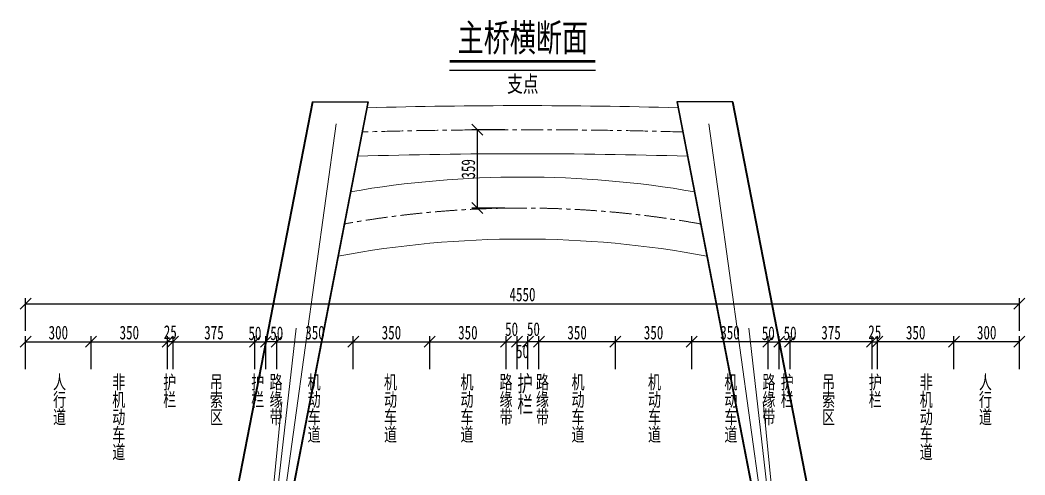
# Model space of a CAD drawing. Extents: x -2611510 to 1021013, y -44073 to 90887.
# Drawn here: x 735191 to 781191, y 55914 to 76747 of the extents above; entities that cross this region are included whole.
import ezdxf
from ezdxf.enums import TextEntityAlignment as Align

# ---------------------------------------------------------------- set-up
doc = ezdxf.new("R2010")
doc.units = 0
doc.linetypes.add('CENTER', pattern=[2, 1.25, -0.25, 0.25, -0.25])
doc.layers.get('Defpoints').update_dxf_attribs({"color": 8})
doc.layers.add('Dim', color=4, linetype='Continuous')
for name, color, linetype, lineweight in [('中心线', 2, 'CENTER', 15), ('文字', 7, 'Continuous', 15), ('标注', 3, 'Continuous', 18)]:
    doc.layers.add(name, color=color, linetype=linetype, lineweight=lineweight)
doc.styles.add('fs', font='', dxfattribs={"width": 0.7})
doc.styles.get("Standard").update_dxf_attribs({"font": '', "width": 0.7})
doc.styles.get('fs').set_extended_font_data('仿宋_GB2312')
doc.styles.get('Standard').set_extended_font_data('仿宋_GB2312')
doc.dimstyles.new('250-1', dxfattribs={"dimscale": 250, "dimtxt": 2.5, "dimasz": 2, "dimexe": 1, "dimexo": 1, "dimgap": 0, "dimtad": 0, "dimdec": 0, "dimlfac": 0.1, "dimrnd": 0.1, "dimzin": 12, "dimdsep": 46, "dimtxsty": 'Standard', "dimblk": 'OBLIQUE', "dimcen": -1, "dimclrd": 4, "dimclre": 256, "dimclrt": 4, "dimadec": 4, "dimazin": 0, "dimtp": 2, "dimtm": 3, "dimtfac": 0.5, "dimtdec": 0, "dimtmove": 2, "dimatfit": 3, "dimldrblk": 'OBLIQUE', "dimfxl": 5, "dimfxlon": 1, "dimtvp": 0.7, "dimtolj": 1, "dimtzin": 12, "dimarcsym": 0})

# ---------------------------------------------------------------- blocks, each defined once
blk = doc.blocks.new('_Oblique')
at = {"color": 0, "linetype": 'ByBlock', "lineweight": -2}
blk.add_line((-0.5, -0.5), (0.5, 0.5), dxfattribs=at)
blk = doc.blocks.new('*D133')
at = {"layer": 'Defpoints', "color": 0, "transparency": 16777216}
for p in [(738441, 62014), (735441, 60190), (738441, 60190)]:
    blk.add_point(p, dxfattribs=at)
at = {"layer": 'Dim', "lineweight": -2, "transparency": 16777216}
for p, q in [((735441, 60764), (735441, 62264)), ((738441, 60764), (738441, 62264))]:
    blk.add_line(p, q, dxfattribs=at)
at = {"layer": 'Dim', "color": 4, "lineweight": -2, "transparency": 16777216}
blk.add_line((735441, 62014), (738441, 62014), dxfattribs=at)
at = {"layer": 'Dim', "color": 4, "lineweight": -2, "transparency": 16777216, "xscale": 500, "yscale": 500, "zscale": 500, "rotation": 180}
blk.add_blockref('_Oblique', (735441, 62014), dxfattribs=at)
at = {"layer": 'Dim', "color": 4, "lineweight": -2, "transparency": 16777216, "xscale": 500, "yscale": 500, "zscale": 500}
blk.add_blockref('_Oblique', (738441, 62014), dxfattribs=at)
at = {"layer": 'Dim', "color": 4, "transparency": 16777216, "insert": (736941, 62431), "char_height": 625, "attachment_point": 5}
blk.add_mtext('\\A1;300', dxfattribs=at)
blk = doc.blocks.new('*D134')
at = {"layer": 'Defpoints', "color": 0, "transparency": 16777216}
for p in [(757441, 62013), (753941, 60190), (757441, 60190)]:
    blk.add_point(p, dxfattribs=at)
at = {"layer": 'Dim', "lineweight": -2, "transparency": 16777216}
for p, q in [((753941, 60763), (753941, 62263)), ((757441, 60763), (757441, 62263))]:
    blk.add_line(p, q, dxfattribs=at)
at = {"layer": 'Dim', "color": 4, "lineweight": -2, "transparency": 16777216}
blk.add_line((753941, 62013), (757441, 62013), dxfattribs=at)
at = {"layer": 'Dim', "color": 4, "lineweight": -2, "transparency": 16777216, "xscale": 500, "yscale": 500, "zscale": 500, "rotation": 180}
blk.add_blockref('_Oblique', (753941, 62013), dxfattribs=at)
at = {"layer": 'Dim', "color": 4, "lineweight": -2, "transparency": 16777216, "xscale": 500, "yscale": 500, "zscale": 500}
blk.add_blockref('_Oblique', (757441, 62013), dxfattribs=at)
at = {"layer": 'Dim', "color": 4, "transparency": 16777216, "insert": (755691, 62430), "char_height": 625, "attachment_point": 5}
blk.add_mtext('\\A1;350', dxfattribs=at)
blk = doc.blocks.new('*D135')
at = {"layer": 'Defpoints', "color": 0, "transparency": 16777216}
for p in [(741941, 62014), (738441, 60190), (741941, 60190)]:
    blk.add_point(p, dxfattribs=at)
at = {"layer": 'Dim', "lineweight": -2, "transparency": 16777216}
for p, q in [((738441, 60764), (738441, 62264)), ((741941, 60764), (741941, 62264))]:
    blk.add_line(p, q, dxfattribs=at)
at = {"layer": 'Dim', "color": 4, "lineweight": -2, "transparency": 16777216}
blk.add_line((738441, 62014), (741941, 62014), dxfattribs=at)
at = {"layer": 'Dim', "color": 4, "lineweight": -2, "transparency": 16777216, "xscale": 500, "yscale": 500, "zscale": 500, "rotation": 180}
blk.add_blockref('_Oblique', (738441, 62014), dxfattribs=at)
at = {"layer": 'Dim', "color": 4, "lineweight": -2, "transparency": 16777216, "xscale": 500, "yscale": 500, "zscale": 500}
blk.add_blockref('_Oblique', (741941, 62014), dxfattribs=at)
at = {"layer": 'Dim', "color": 4, "transparency": 16777216, "insert": (740191, 62431), "char_height": 625, "attachment_point": 5}
blk.add_mtext('\\A1;350', dxfattribs=at)
blk = doc.blocks.new('*D136')
at = {"layer": 'Defpoints', "color": 0, "transparency": 16777216}
for p in [(758441, 62012), (757941, 60190), (758441, 60190)]:
    blk.add_point(p, dxfattribs=at)
at = {"layer": 'Dim', "lineweight": -2, "transparency": 16777216}
for p, q in [((757941, 60762), (757941, 62262)), ((758441, 60762), (758441, 62262))]:
    blk.add_line(p, q, dxfattribs=at)
at = {"layer": 'Dim', "color": 4, "lineweight": -2, "transparency": 16777216}
blk.add_line((757941, 62012), (758441, 62012), dxfattribs=at)
at = {"layer": 'Dim', "color": 4, "lineweight": -2, "transparency": 16777216, "xscale": 500, "yscale": 500, "zscale": 500, "rotation": 180}
blk.add_blockref('_Oblique', (757941, 62012), dxfattribs=at)
at = {"layer": 'Dim', "color": 4, "lineweight": -2, "transparency": 16777216, "xscale": 500, "yscale": 500, "zscale": 500}
blk.add_blockref('_Oblique', (758441, 62012), dxfattribs=at)
at = {"layer": 'Dim', "color": 4, "transparency": 16777216, "insert": (758191, 61571), "char_height": 625, "attachment_point": 5}
blk.add_mtext('\\A1;50', dxfattribs=at)
blk = doc.blocks.new('*D137')
at = {"layer": 'Defpoints', "color": 0, "transparency": 16777216}
for p in [(753941, 62013), (750441, 60190), (753941, 60190)]:
    blk.add_point(p, dxfattribs=at)
at = {"layer": 'Dim', "lineweight": -2, "transparency": 16777216}
for p, q in [((750441, 60763), (750441, 62263)), ((753941, 60763), (753941, 62263))]:
    blk.add_line(p, q, dxfattribs=at)
at = {"layer": 'Dim', "color": 4, "lineweight": -2, "transparency": 16777216}
blk.add_line((750441, 62013), (753941, 62013), dxfattribs=at)
at = {"layer": 'Dim', "color": 4, "lineweight": -2, "transparency": 16777216, "xscale": 500, "yscale": 500, "zscale": 500, "rotation": 180}
blk.add_blockref('_Oblique', (750441, 62013), dxfattribs=at)
at = {"layer": 'Dim', "color": 4, "lineweight": -2, "transparency": 16777216, "xscale": 500, "yscale": 500, "zscale": 500}
blk.add_blockref('_Oblique', (753941, 62013), dxfattribs=at)
at = {"layer": 'Dim', "color": 4, "transparency": 16777216, "insert": (752191, 62430), "char_height": 625, "attachment_point": 5}
blk.add_mtext('\\A1;350', dxfattribs=at)
blk = doc.blocks.new('*D138')
at = {"layer": 'Defpoints', "color": 0, "transparency": 16777216}
for p in [(750441, 62013), (746941, 60190), (750441, 60190)]:
    blk.add_point(p, dxfattribs=at)
at = {"layer": 'Dim', "lineweight": -2, "transparency": 16777216}
for p, q in [((746941, 60763), (746941, 62263)), ((750441, 60763), (750441, 62263))]:
    blk.add_line(p, q, dxfattribs=at)
at = {"layer": 'Dim', "color": 4, "lineweight": -2, "transparency": 16777216}
blk.add_line((746941, 62013), (750441, 62013), dxfattribs=at)
at = {"layer": 'Dim', "color": 4, "lineweight": -2, "transparency": 16777216, "xscale": 500, "yscale": 500, "zscale": 500, "rotation": 180}
blk.add_blockref('_Oblique', (746941, 62013), dxfattribs=at)
at = {"layer": 'Dim', "color": 4, "lineweight": -2, "transparency": 16777216, "xscale": 500, "yscale": 500, "zscale": 500}
blk.add_blockref('_Oblique', (750441, 62013), dxfattribs=at)
at = {"layer": 'Dim', "color": 4, "transparency": 16777216, "insert": (748691, 62430), "char_height": 625, "attachment_point": 5}
blk.add_mtext('\\A1;350', dxfattribs=at)
blk = doc.blocks.new('*D139')
at = {"layer": 'Defpoints', "color": 0, "transparency": 16777216}
for p in [(745941, 62013), (742191, 60190), (745941, 60190)]:
    blk.add_point(p, dxfattribs=at)
at = {"layer": 'Dim', "lineweight": -2, "transparency": 16777216}
for p, q in [((742191, 60763), (742191, 62263)), ((745941, 60763), (745941, 62263))]:
    blk.add_line(p, q, dxfattribs=at)
at = {"layer": 'Dim', "color": 4, "lineweight": -2, "transparency": 16777216}
blk.add_line((742191, 62013), (745941, 62013), dxfattribs=at)
at = {"layer": 'Dim', "color": 4, "lineweight": -2, "transparency": 16777216, "xscale": 500, "yscale": 500, "zscale": 500, "rotation": 180}
blk.add_blockref('_Oblique', (742191, 62013), dxfattribs=at)
at = {"layer": 'Dim', "color": 4, "lineweight": -2, "transparency": 16777216, "xscale": 500, "yscale": 500, "zscale": 500}
blk.add_blockref('_Oblique', (745941, 62013), dxfattribs=at)
at = {"layer": 'Dim', "color": 4, "transparency": 16777216, "insert": (744066, 62430), "char_height": 625, "attachment_point": 5}
blk.add_mtext('\\A1;375', dxfattribs=at)
blk = doc.blocks.new('*D140')
at = {"layer": 'Defpoints', "color": 0, "transparency": 16777216}
for p in [(758941, 62013), (758941, 60190), (762441, 60190)]:
    blk.add_point(p, dxfattribs=at)
at = {"layer": 'Dim', "lineweight": -2, "transparency": 16777216}
for p, q in [((758941, 60763), (758941, 62263)), ((762441, 60763), (762441, 62263))]:
    blk.add_line(p, q, dxfattribs=at)
at = {"layer": 'Dim', "color": 4, "lineweight": -2, "transparency": 16777216}
blk.add_line((762441, 62013), (758941, 62013), dxfattribs=at)
at = {"layer": 'Dim', "color": 4, "lineweight": -2, "transparency": 16777216, "xscale": 500, "yscale": 500, "zscale": 500, "rotation": 180}
blk.add_blockref('_Oblique', (758941, 62013), dxfattribs=at)
at = {"layer": 'Dim', "color": 4, "lineweight": -2, "transparency": 16777216, "xscale": 500, "yscale": 500, "zscale": 500}
blk.add_blockref('_Oblique', (762441, 62013), dxfattribs=at)
at = {"layer": 'Dim', "color": 4, "transparency": 16777216, "insert": (760691, 62430), "char_height": 625, "attachment_point": 5}
blk.add_mtext('\\A1;350', dxfattribs=at)
blk = doc.blocks.new('*D141')
at = {"layer": 'Defpoints', "color": 0, "transparency": 16777216}
for p in [(762441, 62013), (762441, 60190), (765941, 60190)]:
    blk.add_point(p, dxfattribs=at)
at = {"layer": 'Dim', "lineweight": -2, "transparency": 16777216}
for p, q in [((762441, 60763), (762441, 62263)), ((765941, 60763), (765941, 62263))]:
    blk.add_line(p, q, dxfattribs=at)
at = {"layer": 'Dim', "color": 4, "lineweight": -2, "transparency": 16777216}
blk.add_line((765941, 62013), (762441, 62013), dxfattribs=at)
at = {"layer": 'Dim', "color": 4, "lineweight": -2, "transparency": 16777216, "xscale": 500, "yscale": 500, "zscale": 500, "rotation": 180}
blk.add_blockref('_Oblique', (762441, 62013), dxfattribs=at)
at = {"layer": 'Dim', "color": 4, "lineweight": -2, "transparency": 16777216, "xscale": 500, "yscale": 500, "zscale": 500}
blk.add_blockref('_Oblique', (765941, 62013), dxfattribs=at)
at = {"layer": 'Dim', "color": 4, "transparency": 16777216, "insert": (764191, 62430), "char_height": 625, "attachment_point": 5}
blk.add_mtext('\\A1;350', dxfattribs=at)
blk = doc.blocks.new('*D142')
at = {"layer": 'Defpoints', "color": 0, "transparency": 16777216}
for p in [(746441, 62013), (745941, 60190), (746441, 60190)]:
    blk.add_point(p, dxfattribs=at)
at = {"layer": 'Dim', "lineweight": -2, "transparency": 16777216}
for p, q in [((745941, 60763), (745941, 62263)), ((746441, 60763), (746441, 62263))]:
    blk.add_line(p, q, dxfattribs=at)
at = {"layer": 'Dim', "color": 4, "lineweight": -2, "transparency": 16777216}
blk.add_line((745941, 62013), (746441, 62013), dxfattribs=at)
at = {"layer": 'Dim', "color": 4, "lineweight": -2, "transparency": 16777216, "xscale": 500, "yscale": 500, "zscale": 500, "rotation": 180}
blk.add_blockref('_Oblique', (745941, 62013), dxfattribs=at)
at = {"layer": 'Dim', "color": 4, "lineweight": -2, "transparency": 16777216, "xscale": 500, "yscale": 500, "zscale": 500}
blk.add_blockref('_Oblique', (746441, 62013), dxfattribs=at)
at = {"layer": 'Dim', "color": 4, "transparency": 16777216, "insert": (745941, 62398), "char_height": 625, "attachment_point": 5}
blk.add_mtext('\\A1;50', dxfattribs=at)
blk = doc.blocks.new('*D143')
at = {"layer": 'Defpoints', "color": 0, "transparency": 16777216}
for p in [(780941, 63758), (735441, 60190), (780941, 60190)]:
    blk.add_point(p, dxfattribs=at)
at = {"layer": 'Dim', "lineweight": -2, "transparency": 16777216}
for p, q in [((735441, 62508), (735441, 64008)), ((780941, 62508), (780941, 64008))]:
    blk.add_line(p, q, dxfattribs=at)
at = {"layer": 'Dim', "color": 4, "lineweight": -2, "transparency": 16777216}
blk.add_line((735441, 63758), (780941, 63758), dxfattribs=at)
at = {"layer": 'Dim', "color": 4, "lineweight": -2, "transparency": 16777216, "xscale": 500, "yscale": 500, "zscale": 500, "rotation": 180}
blk.add_blockref('_Oblique', (735441, 63758), dxfattribs=at)
at = {"layer": 'Dim', "color": 4, "lineweight": -2, "transparency": 16777216, "xscale": 500, "yscale": 500, "zscale": 500}
blk.add_blockref('_Oblique', (780941, 63758), dxfattribs=at)
at = {"layer": 'Dim', "color": 4, "transparency": 16777216, "insert": (758191, 64174), "char_height": 625, "attachment_point": 5}
blk.add_mtext('\\A1;4550', dxfattribs=at)
blk = doc.blocks.new('*D144')
at = {"layer": 'Defpoints', "color": 0, "transparency": 16777216}
for p in [(741941, 62014), (741941, 60190), (742191, 60190)]:
    blk.add_point(p, dxfattribs=at)
at = {"layer": 'Dim', "lineweight": -2, "transparency": 16777216}
for p, q in [((741941, 60764), (741941, 62264)), ((742191, 60764), (742191, 62264))]:
    blk.add_line(p, q, dxfattribs=at)
at = {"layer": 'Dim', "color": 4, "lineweight": -2, "transparency": 16777216}
blk.add_line((742191, 62014), (741941, 62014), dxfattribs=at)
at = {"layer": 'Dim', "color": 4, "lineweight": -2, "transparency": 16777216, "xscale": 500, "yscale": 500, "zscale": 500, "rotation": 180}
blk.add_blockref('_Oblique', (741941, 62014), dxfattribs=at)
at = {"layer": 'Dim', "color": 4, "lineweight": -2, "transparency": 16777216, "xscale": 500, "yscale": 500, "zscale": 500}
blk.add_blockref('_Oblique', (742191, 62014), dxfattribs=at)
at = {"layer": 'Dim', "color": 4, "transparency": 16777216, "insert": (742066, 62452), "char_height": 625, "attachment_point": 5}
blk.add_mtext('\\A1;25', dxfattribs=at)
blk = doc.blocks.new('*D145')
at = {"layer": 'Defpoints', "color": 0, "transparency": 16777216}
for p in [(765941, 62013), (765941, 60190), (769441, 60190)]:
    blk.add_point(p, dxfattribs=at)
at = {"layer": 'Dim', "lineweight": -2, "transparency": 16777216}
for p, q in [((765941, 60763), (765941, 62263)), ((769441, 60763), (769441, 62263))]:
    blk.add_line(p, q, dxfattribs=at)
at = {"layer": 'Dim', "color": 4, "lineweight": -2, "transparency": 16777216}
blk.add_line((769441, 62013), (765941, 62013), dxfattribs=at)
at = {"layer": 'Dim', "color": 4, "lineweight": -2, "transparency": 16777216, "xscale": 500, "yscale": 500, "zscale": 500, "rotation": 180}
blk.add_blockref('_Oblique', (765941, 62013), dxfattribs=at)
at = {"layer": 'Dim', "color": 4, "lineweight": -2, "transparency": 16777216, "xscale": 500, "yscale": 500, "zscale": 500}
blk.add_blockref('_Oblique', (769441, 62013), dxfattribs=at)
at = {"layer": 'Dim', "color": 4, "transparency": 16777216, "insert": (767691, 62430), "char_height": 625, "attachment_point": 5}
blk.add_mtext('\\A1;350', dxfattribs=at)
blk = doc.blocks.new('*D146')
at = {"layer": 'Defpoints', "color": 0, "transparency": 16777216}
for p in [(777941, 62014), (777941, 60190), (780941, 60190)]:
    blk.add_point(p, dxfattribs=at)
at = {"layer": 'Dim', "lineweight": -2, "transparency": 16777216}
for p, q in [((777941, 60764), (777941, 62264)), ((780941, 60764), (780941, 62264))]:
    blk.add_line(p, q, dxfattribs=at)
at = {"layer": 'Dim', "color": 4, "lineweight": -2, "transparency": 16777216}
blk.add_line((780941, 62014), (777941, 62014), dxfattribs=at)
at = {"layer": 'Dim', "color": 4, "lineweight": -2, "transparency": 16777216, "xscale": 500, "yscale": 500, "zscale": 500, "rotation": 180}
blk.add_blockref('_Oblique', (777941, 62014), dxfattribs=at)
at = {"layer": 'Dim', "color": 4, "lineweight": -2, "transparency": 16777216, "xscale": 500, "yscale": 500, "zscale": 500}
blk.add_blockref('_Oblique', (780941, 62014), dxfattribs=at)
at = {"layer": 'Dim', "color": 4, "transparency": 16777216, "insert": (779441, 62431), "char_height": 625, "attachment_point": 5}
blk.add_mtext('\\A1;300', dxfattribs=at)
blk = doc.blocks.new('*D147')
at = {"layer": 'Defpoints', "color": 0, "transparency": 16777216}
for p in [(774441, 62014), (774441, 60190), (777941, 60190)]:
    blk.add_point(p, dxfattribs=at)
at = {"layer": 'Dim', "lineweight": -2, "transparency": 16777216}
for p, q in [((774441, 60764), (774441, 62264)), ((777941, 60764), (777941, 62264))]:
    blk.add_line(p, q, dxfattribs=at)
at = {"layer": 'Dim', "color": 4, "lineweight": -2, "transparency": 16777216}
blk.add_line((777941, 62014), (774441, 62014), dxfattribs=at)
at = {"layer": 'Dim', "color": 4, "lineweight": -2, "transparency": 16777216, "xscale": 500, "yscale": 500, "zscale": 500, "rotation": 180}
blk.add_blockref('_Oblique', (774441, 62014), dxfattribs=at)
at = {"layer": 'Dim', "color": 4, "lineweight": -2, "transparency": 16777216, "xscale": 500, "yscale": 500, "zscale": 500}
blk.add_blockref('_Oblique', (777941, 62014), dxfattribs=at)
at = {"layer": 'Dim', "color": 4, "transparency": 16777216, "insert": (776191, 62431), "char_height": 625, "attachment_point": 5}
blk.add_mtext('\\A1;350', dxfattribs=at)
blk = doc.blocks.new('*D148')
at = {"layer": 'Defpoints', "color": 0, "transparency": 16777216}
for p in [(770441, 62013), (770441, 60190), (774191, 60190)]:
    blk.add_point(p, dxfattribs=at)
at = {"layer": 'Dim', "lineweight": -2, "transparency": 16777216}
for p, q in [((770441, 60763), (770441, 62263)), ((774191, 60763), (774191, 62263))]:
    blk.add_line(p, q, dxfattribs=at)
at = {"layer": 'Dim', "color": 4, "lineweight": -2, "transparency": 16777216}
blk.add_line((774191, 62013), (770441, 62013), dxfattribs=at)
at = {"layer": 'Dim', "color": 4, "lineweight": -2, "transparency": 16777216, "xscale": 500, "yscale": 500, "zscale": 500, "rotation": 180}
blk.add_blockref('_Oblique', (770441, 62013), dxfattribs=at)
at = {"layer": 'Dim', "color": 4, "lineweight": -2, "transparency": 16777216, "xscale": 500, "yscale": 500, "zscale": 500}
blk.add_blockref('_Oblique', (774191, 62013), dxfattribs=at)
at = {"layer": 'Dim', "color": 4, "transparency": 16777216, "insert": (772316, 62430), "char_height": 625, "attachment_point": 5}
blk.add_mtext('\\A1;375', dxfattribs=at)
blk = doc.blocks.new('*D149')
at = {"layer": 'Defpoints', "color": 0, "transparency": 16777216}
for p in [(774441, 62014), (774191, 60190), (774441, 60190)]:
    blk.add_point(p, dxfattribs=at)
at = {"layer": 'Dim', "lineweight": -2, "transparency": 16777216}
for p, q in [((774191, 60764), (774191, 62264)), ((774441, 60764), (774441, 62264))]:
    blk.add_line(p, q, dxfattribs=at)
at = {"layer": 'Dim', "color": 4, "lineweight": -2, "transparency": 16777216}
blk.add_line((774191, 62014), (774441, 62014), dxfattribs=at)
at = {"layer": 'Dim', "color": 4, "lineweight": -2, "transparency": 16777216, "xscale": 500, "yscale": 500, "zscale": 500, "rotation": 180}
blk.add_blockref('_Oblique', (774191, 62014), dxfattribs=at)
at = {"layer": 'Dim', "color": 4, "lineweight": -2, "transparency": 16777216, "xscale": 500, "yscale": 500, "zscale": 500}
blk.add_blockref('_Oblique', (774441, 62014), dxfattribs=at)
at = {"layer": 'Dim', "color": 4, "transparency": 16777216, "insert": (774316, 62452), "char_height": 625, "attachment_point": 5}
blk.add_mtext('\\A1;25', dxfattribs=at)
blk = doc.blocks.new('*D150')
at = {"layer": 'Defpoints', "color": 0, "transparency": 16777216}
for p in [(757941, 62012), (757441, 60190), (757941, 60190)]:
    blk.add_point(p, dxfattribs=at)
at = {"layer": 'Dim', "lineweight": -2, "transparency": 16777216}
for p, q in [((757441, 60762), (757441, 62262)), ((757941, 60762), (757941, 62262))]:
    blk.add_line(p, q, dxfattribs=at)
at = {"layer": 'Dim', "color": 4, "lineweight": -2, "transparency": 16777216}
blk.add_line((757441, 62012), (757941, 62012), dxfattribs=at)
at = {"layer": 'Dim', "color": 4, "lineweight": -2, "transparency": 16777216, "xscale": 500, "yscale": 500, "zscale": 500, "rotation": 180}
blk.add_blockref('_Oblique', (757441, 62012), dxfattribs=at)
at = {"layer": 'Dim', "color": 4, "lineweight": -2, "transparency": 16777216, "xscale": 500, "yscale": 500, "zscale": 500}
blk.add_blockref('_Oblique', (757941, 62012), dxfattribs=at)
at = {"layer": 'Dim', "color": 4, "transparency": 16777216, "insert": (757691, 62587), "char_height": 625, "attachment_point": 5}
blk.add_mtext('\\A1;50', dxfattribs=at)
blk = doc.blocks.new('*D151')
at = {"layer": 'Defpoints', "color": 0, "transparency": 16777216}
for p in [(758441, 62012), (758441, 60190), (758941, 60190)]:
    blk.add_point(p, dxfattribs=at)
at = {"layer": 'Dim', "lineweight": -2, "transparency": 16777216}
for p, q in [((758441, 60762), (758441, 62262)), ((758941, 60762), (758941, 62262))]:
    blk.add_line(p, q, dxfattribs=at)
at = {"layer": 'Dim', "color": 4, "lineweight": -2, "transparency": 16777216}
blk.add_line((758941, 62012), (758441, 62012), dxfattribs=at)
at = {"layer": 'Dim', "color": 4, "lineweight": -2, "transparency": 16777216, "xscale": 500, "yscale": 500, "zscale": 500, "rotation": 180}
blk.add_blockref('_Oblique', (758441, 62012), dxfattribs=at)
at = {"layer": 'Dim', "color": 4, "lineweight": -2, "transparency": 16777216, "xscale": 500, "yscale": 500, "zscale": 500}
blk.add_blockref('_Oblique', (758941, 62012), dxfattribs=at)
at = {"layer": 'Dim', "color": 4, "transparency": 16777216, "insert": (758691, 62587), "char_height": 625, "attachment_point": 5}
blk.add_mtext('\\A1;50', dxfattribs=at)
blk = doc.blocks.new('*D152')
at = {"layer": 'Defpoints', "color": 0, "transparency": 16777216}
for p in [(746441, 62013), (746441, 60190), (746941, 60190)]:
    blk.add_point(p, dxfattribs=at)
at = {"layer": 'Dim', "lineweight": -2, "transparency": 16777216}
for p, q in [((746441, 60763), (746441, 62263)), ((746941, 60763), (746941, 62263))]:
    blk.add_line(p, q, dxfattribs=at)
at = {"layer": 'Dim', "color": 4, "lineweight": -2, "transparency": 16777216}
blk.add_line((746941, 62013), (746441, 62013), dxfattribs=at)
at = {"layer": 'Dim', "color": 4, "lineweight": -2, "transparency": 16777216, "xscale": 500, "yscale": 500, "zscale": 500, "rotation": 180}
blk.add_blockref('_Oblique', (746441, 62013), dxfattribs=at)
at = {"layer": 'Dim', "color": 4, "lineweight": -2, "transparency": 16777216, "xscale": 500, "yscale": 500, "zscale": 500}
blk.add_blockref('_Oblique', (746941, 62013), dxfattribs=at)
at = {"layer": 'Dim', "color": 4, "transparency": 16777216, "insert": (746941, 62398), "char_height": 625, "attachment_point": 5}
blk.add_mtext('\\A1;50', dxfattribs=at)
blk = doc.blocks.new('*D153')
at = {"layer": 'Defpoints', "color": 0, "transparency": 16777216}
for p in [(769941, 62013), (769441, 60190), (769941, 60190)]:
    blk.add_point(p, dxfattribs=at)
at = {"layer": 'Dim', "lineweight": -2, "transparency": 16777216}
for p, q in [((769441, 60763), (769441, 62263)), ((769941, 60763), (769941, 62263))]:
    blk.add_line(p, q, dxfattribs=at)
at = {"layer": 'Dim', "color": 4, "lineweight": -2, "transparency": 16777216}
blk.add_line((769441, 62013), (769941, 62013), dxfattribs=at)
at = {"layer": 'Dim', "color": 4, "lineweight": -2, "transparency": 16777216, "xscale": 500, "yscale": 500, "zscale": 500, "rotation": 180}
blk.add_blockref('_Oblique', (769441, 62013), dxfattribs=at)
at = {"layer": 'Dim', "color": 4, "lineweight": -2, "transparency": 16777216, "xscale": 500, "yscale": 500, "zscale": 500}
blk.add_blockref('_Oblique', (769941, 62013), dxfattribs=at)
at = {"layer": 'Dim', "color": 4, "transparency": 16777216, "insert": (769441, 62398), "char_height": 625, "attachment_point": 5}
blk.add_mtext('\\A1;50', dxfattribs=at)
blk = doc.blocks.new('*D154')
at = {"layer": 'Defpoints', "color": 0, "transparency": 16777216}
for p in [(769941, 62013), (769941, 60190), (770441, 60190)]:
    blk.add_point(p, dxfattribs=at)
at = {"layer": 'Dim', "lineweight": -2, "transparency": 16777216}
for p, q in [((769941, 60763), (769941, 62263)), ((770441, 60763), (770441, 62263))]:
    blk.add_line(p, q, dxfattribs=at)
at = {"layer": 'Dim', "color": 4, "lineweight": -2, "transparency": 16777216}
blk.add_line((770441, 62013), (769941, 62013), dxfattribs=at)
at = {"layer": 'Dim', "color": 4, "lineweight": -2, "transparency": 16777216, "xscale": 500, "yscale": 500, "zscale": 500, "rotation": 180}
blk.add_blockref('_Oblique', (769941, 62013), dxfattribs=at)
at = {"layer": 'Dim', "color": 4, "lineweight": -2, "transparency": 16777216, "xscale": 500, "yscale": 500, "zscale": 500}
blk.add_blockref('_Oblique', (770441, 62013), dxfattribs=at)
at = {"layer": 'Dim', "color": 4, "transparency": 16777216, "insert": (770441, 62398), "char_height": 625, "attachment_point": 5}
blk.add_mtext('\\A1;50', dxfattribs=at)
blk = doc.blocks.new('*D178')
at = {"layer": 'Defpoints', "color": 0}
for p in [(756127, 71727), (758191, 71727), (758191, 68138)]:
    blk.add_point(p, dxfattribs=at)
at = {"layer": 'Dim', "lineweight": -2}
for p, q in [((757377, 71727), (755877, 71727)), ((757377, 68138), (755877, 68138))]:
    blk.add_line(p, q, dxfattribs=at)
at = {"layer": 'Dim', "color": 4, "lineweight": -2}
blk.add_line((756127, 68138), (756127, 71727), dxfattribs=at)
at = {"layer": 'Dim', "color": 4, "lineweight": -2, "xscale": 500, "yscale": 500, "zscale": 500}
for p, rotation in [((756127, 71727), 90), ((756127, 68138), 270)]:
    blk.add_blockref('_Oblique', p, dxfattribs=dict(at, rotation=rotation))
at = {"layer": 'Dim', "color": 4, "insert": (755711, 69933), "char_height": 625, "attachment_point": 5, "rotation": 90}
blk.add_mtext('\\A1;359', dxfattribs=at)

msp = doc.modelspace()

# ---------------------------------------------------------------- linework, layer by layer
for p, q in [((748561.8, 73000.7), (742398.2, 41291.9)), ((748586.2, 73000.7), (742422.6, 41291.7)), ((751108.6, 73000.7), (744942.3, 41277.7)), ((751133, 73000.7), (744966.8, 41278.1)), ((748561.8, 73000.7), (751133, 73000.7)), ((765248.6, 73000.7), (771414.9, 41278.1)), ((767819.9, 73000.7), (765248.6, 73000.7)), ((765273.1, 73000.7), (771439.4, 41277.7)), ((767795.4, 73000.7), (773959, 41291.7)), ((767819.9, 73000.7), (773983.4, 41291.9))]:
    msp.add_line(p, q)
at = {"color": 8}
for p, q in [((748574, 73000.7), (742410.4, 41291.8)), ((751120.8, 73000.7), (744954.5, 41277.9)), ((751120.8, 73000.7), (744954.5, 41277.9)), ((765260.9, 73000.7), (771427.2, 41277.9)), ((765260.9, 73000.7), (771427.2, 41277.9)), ((767807.7, 73000.7), (773971.2, 41291.8))]:
    msp.add_line(p, q, dxfattribs=at)
at = {"lineweight": 15}
for p, q in [((749653, 72000.7), (745264.8, 40253.6)), ((766728.6, 72000.7), (771116.9, 40253.6)), ((747834, 62642.7), (745264.8, 40253.6)), ((768547.7, 62642.7), (771116.9, 40253.6)), ((747177, 59262.7), (745264.8, 40253.6)), ((769204.7, 59262.7), (771116.9, 40253.6))]:
    msp.add_line(p, q, dxfattribs=at)
at = {"layer": 'Dim'}
msp.add_line((754853.3, 74447.7), (761528.3, 74447.7), dxfattribs=at)
at = {"layer": 'Dim', "const_width": 125}
msp.add_lwpolyline([(754853.3, 74853.9), (761528.3, 74853.9)], dxfattribs=at)
at = {"layer": '中心线', "ltscale": 800}
for centre, radius, start, end in [((758190.8, -185734.3), 257461.6, 88.366798, 91.633202), ((758190.8, 22077.8), 46060.5, 79.7999, 100.20011)]:
    msp.add_arc(centre, radius, start, end, dxfattribs=at)
at = {"layer": '文字'}
for centre, radius, start, end in [((758190.8, -184631.6), 257461.6, 88.414779, 91.585221), ((758190.8, -186837), 257461.6, 88.318808, 91.681192), ((758190.8, 23499), 46060.5, 80.16126, 99.83875), ((758190.8, 20656.7), 46060.5, 79.43765, 100.56236)]:
    msp.add_arc(centre, radius, start, end, dxfattribs=at)

# ---------------------------------------------------------------- texts
at = {"style": 'fs', "width": 0.7}
msp.add_text('主桥横断面', height=1250, dxfattribs=at).set_placement((758205.1, 75311.4), align=Align.CENTER)
at = {"layer": '标注', "color": 7, "style": 'fs', "width": 0.7}
msp.add_text('支点', height=750, rotation=360, dxfattribs=at).set_placement((758205.1, 73445.7), align=Align.CENTER)
at = {"layer": '标注', "color": 7, "line_spacing_factor": 0.768, "style": 'fs'}
for s, insert, char_height, attachment_point, rotation in [('人\\P行\\P道', (736700, 60474.9), 625, 1, 360), ('非\\P机\\P动\\P车\\P道', (739409.4, 60474.9), 625, 1, 360), ('护\\P栏', (741741.5, 60474.9), 625, 1, 360), ('吊\\P索\\P区', (743880.3, 60474.9), 625, 1, 360), ('护\\P栏', (745770.6, 60474.9), 625, 1, 360), ('路\\P缘\\P带', (746610, 60474.9), 625, 1, 360), ('机\\P动\\P车\\P道', (748351.1, 60474.9), 625, 1, 360), ('机\\P动\\P车\\P道', (751851.1, 60474.9), 625, 1, 360), ('机\\P动\\P车\\P道', (755351.1, 60474.9), 625, 1, 360), ('路\\P缘\\P带', (757139.1, 60474.9), 625, 1, 360), ('护\\P栏', (757953.8, 60474.9), 750, 1, 360), ('路\\P缘\\P带', (759403.6, 60474.9), 625, 3, 0), ('机\\P动\\P车\\P道', (761030.6, 60474.9), 625, 3, 0), ('机\\P动\\P车\\P道', (764530.6, 60474.9), 625, 3, 0), ('机\\P动\\P车\\P道', (768030.6, 60474.9), 625, 3, 0), ('路\\P缘\\P带', (769771.6, 60474.9), 625, 3, 0), ('护\\P栏', (770611.1, 60474.9), 625, 3, 0), ('吊\\P索\\P区', (772501.4, 60474.9), 625, 3, 0), ('护\\P栏', (774640.2, 60474.9), 625, 3, 0), ('非\\P机\\P动\\P车\\P道', (776972.3, 60474.9), 625, 3, 0), ('人\\P行\\P道', (779681.6, 60474.9), 625, 3, 0)]:
    msp.add_mtext(s, dxfattribs=dict(at, insert=insert, char_height=char_height, attachment_point=attachment_point, rotation=rotation))

# ---------------------------------------------------------------- dimensions: what is measured, and where the dimension line sits
at = {"layer": 'Dim'}
dim = msp.add_linear_dim(base=(756127.3, 71727.3), p1=(758190.8, 68138.3), p2=(758190.8, 71727.3), angle=90, dimstyle='250-1', override={"dimblk": 'Oblique'}, dxfattribs=at)
dim.commit()
dim.dimension.update_dxf_attribs({"geometry": '*D178', "text_midpoint": (755711.1, 69932.8)})
for base, p1, p2, picture, middle in [((780940.8, 63757.6), (735440.8, 60190.3), (780940.8, 60190.3), '*D143', (758190.8, 64173.8)), ((738440.8, 62014.4), (735440.8, 60190.3), (738440.8, 60190.3), '*D133', (736940.8, 62430.6)), ((741940.8, 62014.4), (738440.8, 60190.3), (741940.8, 60190.3), '*D135', (740190.8, 62430.6)), ((745940.8, 62013.3), (742190.8, 60190.3), (745940.8, 60190.3), '*D139', (744065.8, 62429.5)), ((750440.8, 62013.3), (746940.8, 60190.3), (750440.8, 60190.3), '*D138', (748690.8, 62429.5)), ((753940.8, 62013.3), (750440.8, 60190.3), (753940.8, 60190.3), '*D137', (752190.8, 62429.5)), ((757440.8, 62013.3), (753940.8, 60190.3), (757440.8, 60190.3), '*D134', (755690.8, 62429.5))]:
    dim = msp.add_linear_dim(base=base, p1=p1, p2=p2, dimstyle='250-1', dxfattribs=at)
    dim.commit()
    dim.dimension.update_dxf_attribs({"geometry": picture, "text_midpoint": middle})
for base, p1, p2, picture, middle in [((741940.8, 62014.4), (742190.8, 60190.3), (741940.8, 60190.3), '*D144', (742065.8, 62451.9)), ((746440.8, 62013.3), (745940.8, 60190.3), (746440.8, 60190.3), '*D142', (745940.8, 62397.6)), ((757940.8, 62012.2), (757440.8, 60190.3), (757940.8, 60190.3), '*D150', (757690.8, 62586.6)), ((769940.8, 62013.3), (769440.8, 60190.3), (769940.8, 60190.3), '*D153', (769440.8, 62397.6)), ((758440.8, 62012.2), (757940.8, 60190.3), (758440.8, 60190.3), '*D136', (758190.8, 61571.5))]:
    dim = msp.add_linear_dim(base=base, p1=p1, p2=p2, dimstyle='250-1', dxfattribs=at)
    dim.commit()
    dim.dimension.update_dxf_attribs({"geometry": picture, "text_midpoint": middle, "dimtype": 160})
for base, p1, p2, picture, middle in [((746440.8, 62013.3), (746940.8, 60190.3), (746440.8, 60190.3), '*D152', (746940.8, 62397.6)), ((758440.8, 62012.2), (758940.8, 60190.3), (758440.8, 60190.3), '*D151', (758690.8, 62586.6)), ((769940.8, 62013.3), (770440.8, 60190.3), (769940.8, 60190.3), '*D154', (770440.8, 62397.6)), ((774440.8, 62014.4), (774190.8, 60190.3), (774440.8, 60190.3), '*D149', (774315.8, 62451.9))]:
    dim = msp.add_linear_dim(base=base, p1=p1, p2=p2, angle=180, dimstyle='250-1', dxfattribs=at)
    dim.commit()
    dim.dimension.update_dxf_attribs({"geometry": picture, "text_midpoint": middle, "dimtype": 160})
for base, p1, p2, picture, middle in [((758940.8, 62013.3), (762440.8, 60190.3), (758940.8, 60190.3), '*D140', (760690.8, 62429.5)), ((762440.8, 62013.3), (765940.8, 60190.3), (762440.8, 60190.3), '*D141', (764190.8, 62429.5)), ((765940.8, 62013.3), (769440.8, 60190.3), (765940.8, 60190.3), '*D145', (767690.8, 62429.5)), ((770440.8, 62013.3), (774190.8, 60190.3), (770440.8, 60190.3), '*D148', (772315.8, 62429.5)), ((774440.8, 62014.4), (777940.8, 60190.3), (774440.8, 60190.3), '*D147', (776190.8, 62430.6)), ((777940.8, 62014.4), (780940.8, 60190.3), (777940.8, 60190.3), '*D146', (779440.8, 62430.6))]:
    dim = msp.add_linear_dim(base=base, p1=p1, p2=p2, angle=180, dimstyle='250-1', dxfattribs=at)
    dim.commit()
    dim.dimension.update_dxf_attribs({"geometry": picture, "text_midpoint": middle})

doc.saveas('drawing.dxf')
